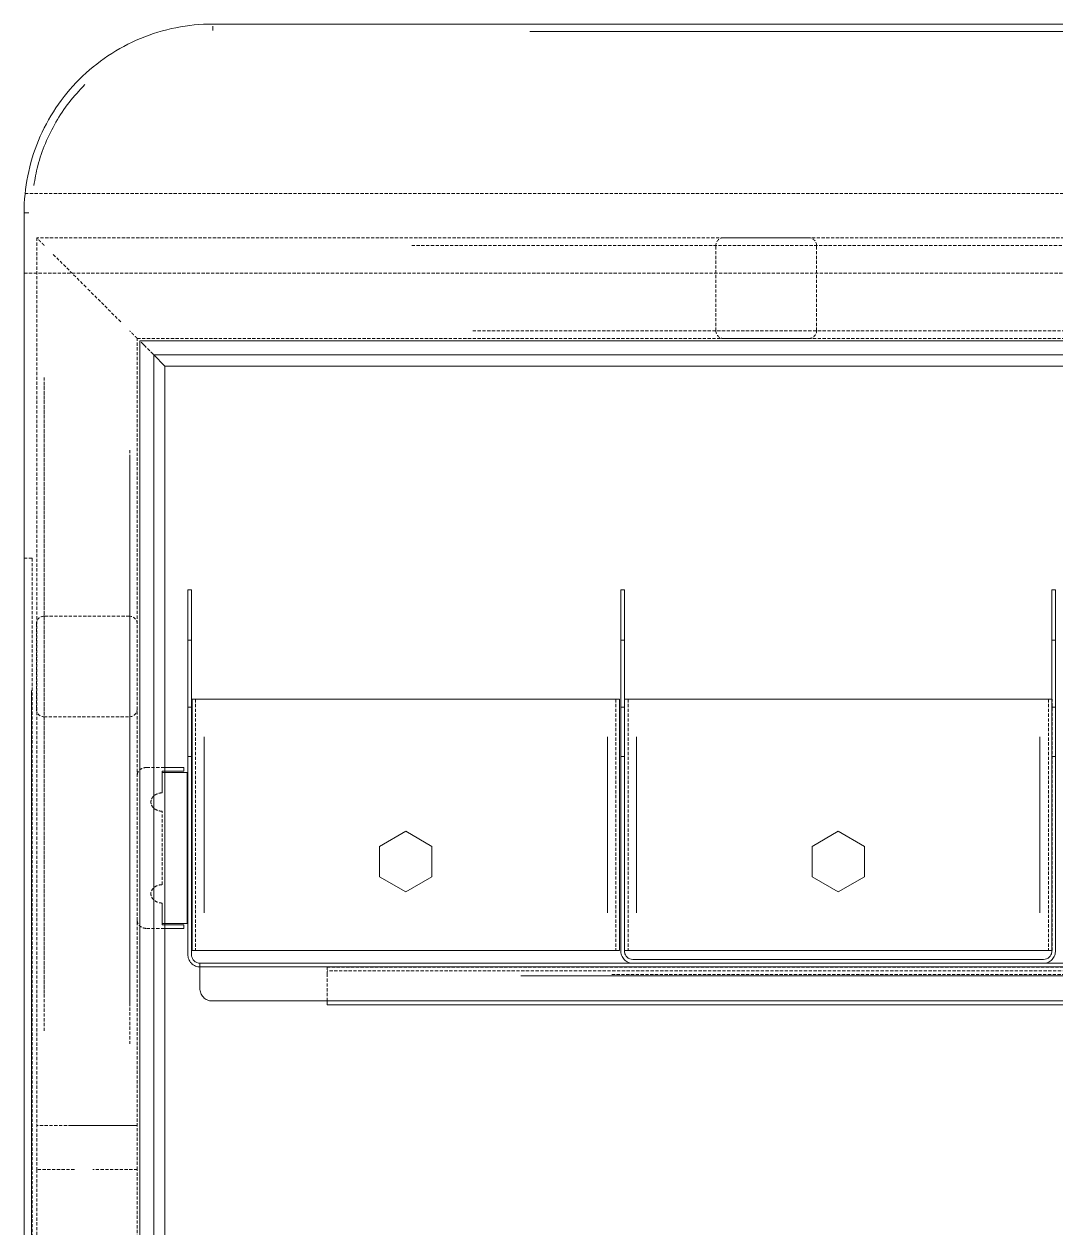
# Model space of a CAD drawing. Header units: millimetres. Extents: x 1242 to 5715, y 197 to 5386.
# Drawn here: x 2871.5 to 3281.7, y 3375.3 to 3854 of the extents above; entities that cross this region are included whole.
import ezdxf

# ---------------------------------------------------------------- set-up
doc = ezdxf.new("R2010")
doc.units = ezdxf.units.MM
doc.linetypes.add('HIDDEN', pattern=[1.905, 1.27, -0.635])

msp = doc.modelspace()

# ---------------------------------------------------------------- linework, layer by layer
at = {"color": 7, "linetype": 'Continuous', "lineweight": 15}
for p, q in [((2946.48, 3854.03), (3786.48, 3854.03)), ((2871.48, 2515.76), (2871.48, 3779.03)), ((2917.48, 3728.04), (3815.48, 3728.04)), ((2917.48, 2555.03), (2917.48, 3728.04)), ((3366.48, 3728.02), (2917.5, 3728.02)), ((2917.5, 3728.02), (2917.5, 2555.05)), ((3366.48, 3722.44), (2923.08, 3722.44)), ((2923.08, 3722.44), (2923.08, 2560.63)), ((2923.08, 3722.44), (2927.47, 3718.05)), ((2927.47, 3718.05), (3805.49, 3718.05)), ((2927.47, 2565.02), (2927.47, 3718.05)), ((2927.47, 3718.05), (3805.49, 3718.05)), ((2927.47, 3718.05), (2927.47, 3718.05)), ((2927.47, 3718.05), (2927.47, 2565.02)), ((2936.58, 3629.04), (2938.01, 3629.04)), ((2936.58, 3582.35), (2936.58, 3629.04)), ((2938.01, 3629.04), (2938.01, 3582.35)), ((3108.68, 3629.04), (3110.12, 3629.04)), ((3108.68, 3582.35), (3108.68, 3629.04)), ((3110.12, 3629.04), (3110.12, 3582.35)), ((3280.07, 3629.04), (3281.5, 3629.04)), ((3280.07, 3582.35), (3280.07, 3629.04)), ((3281.5, 3629.04), (3281.5, 3582.35)), ((2936.58, 3562.78), (2936.58, 3582.35)), ((2938.01, 3582.35), (2938.01, 3562.78)), ((2938.23, 3485.54), (2938.23, 3585.54)), ((2943.01, 3585.54), (3103.35, 3585.54)), ((3108.13, 3485.54), (3108.13, 3585.54)), ((3108.68, 3562.78), (3108.68, 3582.35)), ((3110.12, 3582.35), (3110.12, 3562.78)), ((3110.2, 3485.54), (3110.2, 3585.54)), ((3114.98, 3585.54), (3275.32, 3585.54)), ((3280.07, 3562.78), (3280.07, 3582.35)), ((3281.5, 3582.35), (3281.5, 3562.78)), ((2936.58, 3484.04), (2936.58, 3562.78)), ((2938.01, 3562.78), (2938.01, 3484.04)), ((3108.68, 3562.78), (3108.68, 3485.54)), ((3110.12, 3485.54), (3110.12, 3562.78)), ((3280.07, 3485.54), (3280.07, 3562.78)), ((3281.5, 3562.78), (3281.5, 3485.54)), ((2927.47, 3558.38), (2934.93, 3558.38)), ((2934.93, 3556.94), (2934.93, 3558.38)), ((2934.93, 3556.94), (2927.47, 3556.94)), ((2936.36, 3556.38), (2927.47, 3556.38)), ((2936.36, 3496.38), (2936.36, 3556.38)), ((3012.74, 3526.96), (3023.18, 3532.99)), ((3023.18, 3532.99), (3033.63, 3526.96)), ((3195.15, 3532.99), (3184.71, 3526.96)), ((3205.6, 3526.96), (3195.15, 3532.99)), ((3012.74, 3514.9), (3012.74, 3526.96)), ((3033.63, 3526.96), (3033.63, 3514.9)), ((3184.71, 3526.96), (3184.71, 3514.9)), ((3205.6, 3514.9), (3205.6, 3526.96)), ((3023.18, 3508.87), (3012.74, 3514.9)), ((3033.63, 3514.9), (3023.18, 3508.87)), ((3184.71, 3514.9), (3195.15, 3508.87)), ((3195.15, 3508.87), (3205.6, 3514.9)), ((2927.47, 3496.38), (2936.36, 3496.38)), ((2934.93, 3495.81), (2927.47, 3495.81)), ((2934.93, 3495.81), (2934.93, 3494.38)), ((2927.47, 3494.38), (2934.93, 3494.38)), ((3103.35, 3485.54), (2943.01, 3485.54)), ((3275.32, 3485.54), (3114.98, 3485.54)), ((3276.73, 3482.04), (3113.46, 3482.04)), ((2941.35, 3475.54), (2941.35, 3480.54)), ((2941.35, 3480.54), (3791.61, 3480.54)), ((3791.61, 3480.54), (2941.35, 3480.54)), ((3113.46, 3480.54), (3276.73, 3480.54)), ((2941.35, 3470.54), (2941.35, 3475.54)), ((2946.2, 3465.54), (3786.77, 3465.54)), ((2991.9, 3464.02), (2991.9, 3465.54)), ((2991.9, 3464.02), (3746.63, 3464.02))]:
    msp.add_line(p, q, dxfattribs=at)
at = {"color": 8, "linetype": 'Continuous', "lineweight": 15}
for p, q in [((2946.48, 3851.48), (2946.48, 3853.15)), ((3660.48, 3851.03), (3072.48, 3851.03)), ((2871.57, 3779.03), (2873.33, 3779.03)), ((2917.97, 3727.55), (2919.69, 3725.83)), ((2874.48, 3588.98), (2874.48, 2702.08)), ((2936.79, 3582.35), (2937.8, 3582.35)), ((3108.9, 3582.35), (3109.9, 3582.35)), ((3280.29, 3582.35), (3281.29, 3582.35)), ((2943.01, 3500.54), (2943.01, 3570.54)), ((3103.35, 3500.54), (3103.35, 3570.54)), ((3114.98, 3500.54), (3114.98, 3570.54)), ((3275.32, 3500.54), (3275.32, 3570.54)), ((2937.8, 3562.78), (2936.79, 3562.78)), ((3109.9, 3562.78), (3108.9, 3562.78)), ((3281.29, 3562.78), (3280.29, 3562.78)), ((3664.07, 3475.54), (3068.89, 3475.54))]:
    msp.add_line(p, q, dxfattribs=at)
at = {"color": 7, "linetype": 'HIDDEN', "lineweight": 0}
for p, q in [((2871.87, 3786.65), (3861.09, 3786.65)), ((3856.48, 3769.04), (2876.48, 3769.04)), ((2876.48, 3769.04), (2876.48, 3398.46)), ((3183.49, 3769.03), (3149.49, 3769.03)), ((3025.58, 3766.04), (3707.38, 3766.04)), ((3146.49, 3732.03), (3146.49, 3766.03)), ((3186.49, 3732.03), (3186.49, 3766.03)), ((2883.09, 3762.43), (2891.38, 3754.14)), ((2883.09, 3762.43), (2891.38, 3754.14)), ((2883.09, 3762.43), (2896.48, 3749.04)), ((3861.48, 3754.98), (2871.48, 3754.98)), ((2909.88, 3735.64), (2896.48, 3749.04)), ((2909.88, 3735.64), (2901.58, 3743.94)), ((2909.88, 3735.64), (2901.58, 3743.94)), ((3683.58, 3732.04), (3049.38, 3732.04)), ((2916.48, 3729.04), (3816.48, 3729.04)), ((2921.42, 3724.1), (2919.69, 3725.83)), ((3149.49, 3729.03), (3183.49, 3729.03)), ((2927.47, 3718.05), (2927.47, 3718.05)), ((2879.48, 3468.51), (2879.48, 3713.53)), ((2879.48, 3453.6), (2879.48, 3710.9)), ((2913.48, 3684.63), (2913.48, 3463.41)), ((2913.48, 3682), (2913.48, 3448.5)), ((2871.48, 3641.57), (2874.69, 3641.57)), ((2874.69, 3641.57), (2874.69, 2733.8)), ((2876.38, 3615.54), (2876.38, 3581.54)), ((2913.38, 3618.54), (2879.38, 3618.54)), ((2936.79, 3609.04), (2937.8, 3609.04)), ((3108.9, 3609.04), (3109.9, 3609.04)), ((3280.29, 3609.04), (3281.29, 3609.04)), ((2939.67, 3585.54), (2939.67, 3485.54)), ((3106.7, 3585.54), (3106.7, 3485.54)), ((3111.63, 3585.54), (3111.63, 3485.54)), ((3278.66, 3585.54), (3278.66, 3485.54)), ((3280.1, 3485.54), (3280.1, 3585.54)), ((2879.38, 3578.54), (2913.38, 3578.54)), ((2943.01, 3570.54), (2943.01, 3500.54)), ((3103.35, 3500.54), (3103.35, 3570.54)), ((3114.98, 3570.54), (3114.98, 3500.54)), ((3275.32, 3500.54), (3275.32, 3570.54)), ((2920.21, 3558.38), (2927.47, 3558.38)), ((2927.47, 3556.94), (2926.42, 3556.94)), ((2926.42, 3556.94), (2926.42, 3548.29)), ((2926.42, 3556.38), (2926.42, 3548.29)), ((2927.47, 3556.38), (2926.42, 3556.38)), ((2926.42, 3511.77), (2926.42, 3540.99)), ((2926.42, 3495.81), (2926.42, 3504.47)), ((2926.42, 3496.38), (2926.42, 3504.47)), ((2926.42, 3496.38), (2927.47, 3496.38)), ((2927.47, 3495.81), (2926.42, 3495.81)), ((2920.21, 3494.38), (2927.47, 3494.38)), ((3791.61, 3479.04), (2941.35, 3479.04)), ((2941.35, 3479.04), (3791.61, 3479.04)), ((2991.9, 3476.02), (2991.9, 3479.02)), ((2991.9, 3479.02), (3746.63, 3479.02)), ((3746.63, 3477.52), (2991.9, 3477.52)), ((2991.9, 3465.54), (2991.9, 3476.02)), ((3105.11, 3476.02), (3633.42, 3476.02)), ((3664.07, 3475.54), (3068.89, 3475.54)), ((2876.48, 3398.46), (2876.48, 2514.03))]:
    msp.add_line(p, q, dxfattribs=at)
at = {"color": 7, "linetype": 'HIDDEN', "lineweight": 0, "flags": 128}
for points in [[(2876.48, 3769.04), (2876.48, 3769.04)], [(2876.48, 3769.04), (2876.48, 3769.04)], [(2876.48, 3769.04), (2876.48, 3769.04)], [(2916.48, 3729.04), (2916.48, 3729.04)], [(2916.48, 3729.04), (2916.48, 3729.04)], [(2916.48, 3729.04), (2916.48, 3729.04)], [(2916.48, 3416), (2916.48, 3416)]]:
    msp.add_lwpolyline(points, dxfattribs=at)
at = {"color": 7, "linetype": 'HIDDEN', "lineweight": 0}
for centre, start, end in [((3149.49, 3766.03), 90, 180), ((3183.49, 3766.03), 0, 90), ((3149.49, 3732.03), 180, 270), ((3183.49, 3732.03), 270, 360), ((2879.38, 3615.54), 90, 180), ((2913.38, 3615.54), 0, 90), ((2879.38, 3581.54), 180, 270), ((2913.38, 3581.54), 270, 0)]:
    msp.add_arc(centre, 3, start, end, dxfattribs=at)
at = {"color": 7, "linetype": 'Continuous', "lineweight": 15}
for points, knots in [([(2946.48, 3854.03), (2936.67, 3854.04), (2926.85, 3852.09), (2908.71, 3844.57), (2892.06, 3833.45), (2880.95, 3816.8), (2873.43, 3798.67), (2871.48, 3788.85), (2871.48, 3779.03)], [0, 0, 0, 0, 0.25, 0.25, 0.5, 0.75, 0.75, 1, 1, 1, 1]), ([(2921.88, 3723.64), (2921.91, 3723.61), (2921.98, 3723.54), (2922.07, 3723.45), (2922.17, 3723.34), (2922.32, 3723.2), (2922.48, 3723.04), (2922.67, 3722.85), (2922.83, 3722.69), (2922.94, 3722.58), (2923.01, 3722.51), (2923.05, 3722.47), (2923.08, 3722.44), (2923.08, 3722.44), (2923.08, 3722.44)], [0, 0, 0, 0, 0.055363, 0.121838, 0.174858, 0.250118, 0.387977, 0.500093, 0.634121, 0.749909, 0.81618, 0.879776, 0.940939, 1, 1, 1, 1]), ([(2938.23, 3585.54), (2938.23, 3585.54), (2938.34, 3585.54), (2938.69, 3585.54), (2938.83, 3585.54), (2939.19, 3585.54), (2939.4, 3585.54), (2939.87, 3585.54), (2940.12, 3585.54), (2940.67, 3585.54), (2940.96, 3585.54), (2941.84, 3585.54), (2942.45, 3585.54), (2943.01, 3585.54)], [0, 0, 0, 0, 0.25, 0.25, 0.375, 0.375, 0.5, 0.5, 0.625, 0.625, 0.75, 0.75, 1, 1, 1, 1]), ([(3103.35, 3585.54), (3103.92, 3585.54), (3104.52, 3585.54), (3105.41, 3585.54), (3105.7, 3585.54), (3106.24, 3585.54), (3106.5, 3585.54), (3106.97, 3585.54), (3107.17, 3585.54), (3107.53, 3585.54), (3107.68, 3585.54), (3108.03, 3585.54), (3108.13, 3585.54), (3108.13, 3585.54)], [0, 0, 0, 0, 0.25, 0.25, 0.375, 0.375, 0.5, 0.5, 0.625, 0.625, 0.75, 0.75, 1, 1, 1, 1]), ([(3110.2, 3585.54), (3110.2, 3585.54), (3110.3, 3585.54), (3110.65, 3585.54), (3110.8, 3585.54), (3111.16, 3585.54), (3111.37, 3585.54), (3111.83, 3585.54), (3112.09, 3585.54), (3112.64, 3585.54), (3112.92, 3585.54), (3113.81, 3585.54), (3114.41, 3585.54), (3114.98, 3585.54)], [0, 0, 0, 0, 0.25, 0.25, 0.375, 0.375, 0.5, 0.5, 0.625, 0.625, 0.75, 0.75, 1, 1, 1, 1]), ([(3275.32, 3585.54), (3275.88, 3585.54), (3276.49, 3585.54), (3277.37, 3585.54), (3277.66, 3585.54), (3278.21, 3585.54), (3278.47, 3585.54), (3278.93, 3585.54), (3279.14, 3585.54), (3279.5, 3585.54), (3279.65, 3585.54), (3279.99, 3585.54), (3280.1, 3585.54), (3280.1, 3585.54)], [0, 0, 0, 0, 0.25, 0.25, 0.375, 0.375, 0.5, 0.5, 0.625, 0.625, 0.75, 0.75, 1, 1, 1, 1]), ([(2943.01, 3485.54), (2942.45, 3485.54), (2941.84, 3485.54), (2940.96, 3485.54), (2940.67, 3485.54), (2940.12, 3485.54), (2939.87, 3485.54), (2939.4, 3485.54), (2939.19, 3485.54), (2938.83, 3485.54), (2938.69, 3485.54), (2938.34, 3485.54), (2938.23, 3485.54), (2938.23, 3485.54)], [0, 0, 0, 0, 0.25, 0.25, 0.375, 0.375, 0.5, 0.5, 0.625, 0.625, 0.75, 0.75, 1, 1, 1, 1]), ([(3108.13, 3485.54), (3108.13, 3485.54), (3108.03, 3485.54), (3107.68, 3485.54), (3107.53, 3485.54), (3107.17, 3485.54), (3106.97, 3485.54), (3106.5, 3485.54), (3106.24, 3485.54), (3105.7, 3485.54), (3105.41, 3485.54), (3104.52, 3485.54), (3103.92, 3485.54), (3103.35, 3485.54)], [0, 0, 0, 0, 0.25, 0.25, 0.375, 0.375, 0.5, 0.5, 0.625, 0.625, 0.75, 0.75, 1, 1, 1, 1]), ([(3108.68, 3485.54), (3108.68, 3484.95), (3108.79, 3484.31), (3109.13, 3483.39), (3109.28, 3483.09), (3109.64, 3482.51), (3109.85, 3482.24), (3110.32, 3481.76), (3110.57, 3481.54), (3111.12, 3481.16), (3111.41, 3481.01), (3112.29, 3480.64), (3112.9, 3480.54), (3113.46, 3480.54)], [0, 0, 0, 0, 0.25, 0.25, 0.375, 0.375, 0.5, 0.5, 0.625, 0.625, 0.75, 0.75, 1, 1, 1, 1]), ([(3113.46, 3482.04), (3113.07, 3482.04), (3112.64, 3482.11), (3111.82, 3482.45), (3111.42, 3482.72), (3110.77, 3483.4), (3110.51, 3483.82), (3110.19, 3484.68), (3110.12, 3485.12), (3110.12, 3485.54)], [0, 0, 0, 0, 0.25, 0.25, 0.5, 0.5, 0.75, 0.75, 1, 1, 1, 1]), ([(3114.98, 3485.54), (3114.41, 3485.54), (3113.81, 3485.54), (3112.92, 3485.54), (3112.64, 3485.54), (3112.09, 3485.54), (3111.83, 3485.54), (3111.37, 3485.54), (3111.16, 3485.54), (3110.8, 3485.54), (3110.65, 3485.54), (3110.3, 3485.54), (3110.2, 3485.54), (3110.2, 3485.54)], [0, 0, 0, 0, 0.25, 0.25, 0.375, 0.375, 0.5, 0.5, 0.625, 0.625, 0.75, 0.75, 1, 1, 1, 1]), ([(3280.1, 3485.54), (3280.1, 3485.54), (3279.99, 3485.54), (3279.65, 3485.54), (3279.5, 3485.54), (3279.14, 3485.54), (3278.93, 3485.54), (3278.47, 3485.54), (3278.21, 3485.54), (3277.66, 3485.54), (3277.37, 3485.54), (3276.49, 3485.54), (3275.88, 3485.54), (3275.32, 3485.54)], [0, 0, 0, 0, 0.25, 0.25, 0.375, 0.375, 0.5, 0.5, 0.625, 0.625, 0.75, 0.75, 1, 1, 1, 1]), ([(3276.73, 3482.04), (3277.12, 3482.04), (3277.55, 3482.11), (3278.37, 3482.45), (3278.77, 3482.72), (3279.42, 3483.4), (3279.67, 3483.82), (3280, 3484.68), (3280.07, 3485.12), (3280.07, 3485.54)], [0, 0, 0, 0, 0.25, 0.25, 0.5, 0.5, 0.75, 0.75, 1, 1, 1, 1]), ([(3276.73, 3480.54), (3277.29, 3480.54), (3277.9, 3480.64), (3278.78, 3481.01), (3279.07, 3481.16), (3279.61, 3481.54), (3279.87, 3481.76), (3280.34, 3482.24), (3280.55, 3482.51), (3280.9, 3483.09), (3281.05, 3483.39), (3281.4, 3484.31), (3281.5, 3484.95), (3281.5, 3485.54)], [0, 0, 0, 0, 0.25, 0.25, 0.375, 0.375, 0.5, 0.5, 0.625, 0.625, 0.75, 0.75, 1, 1, 1, 1]), ([(2941.35, 3479.04), (2940.79, 3479.04), (2940.18, 3479.14), (2939.3, 3479.51), (2939.01, 3479.66), (2938.47, 3480.04), (2938.21, 3480.26), (2937.74, 3480.74), (2937.53, 3481.01), (2937.18, 3481.59), (2937.03, 3481.89), (2936.68, 3482.81), (2936.58, 3483.45), (2936.58, 3484.04)], [0, 0, 0, 0, 0.25, 0.25, 0.375, 0.375, 0.5, 0.5, 0.625, 0.625, 0.75, 0.75, 1, 1, 1, 1]), ([(2941.35, 3480.54), (2940.96, 3480.54), (2940.54, 3480.61), (2939.71, 3480.95), (2939.32, 3481.22), (2938.66, 3481.9), (2938.41, 3482.32), (2938.08, 3483.18), (2938.01, 3483.62), (2938.01, 3484.04)], [0, 0, 0, 0, 0.25, 0.25, 0.5, 0.5, 0.75, 0.75, 1, 1, 1, 1]), ([(2941.35, 3470.54), (2941.35, 3469.89), (2941.48, 3469.25), (2941.95, 3468.05), (2942.3, 3467.5), (2943.19, 3466.56), (2943.73, 3466.18), (2944.91, 3465.67), (2945.55, 3465.54), (2946.2, 3465.54)], [0, 0, 0, 0, 0.25, 0.25, 0.5, 0.5, 0.75, 0.75, 1, 1, 1, 1])]:
    msp.add_open_spline(points, degree=3, knots=knots, dxfattribs=at)
at = {"color": 8, "linetype": 'Continuous', "lineweight": 15}
msp.add_open_spline([(2875.37, 3789.79), (2875.82, 3792.43), (2876.81, 3798.17), (2879.79, 3806.67), (2883.96, 3815.12), (2889.16, 3823.03), (2893.43, 3827.64), (2895.57, 3829.95)], degree=3, knots=[0, 0, 0, 0, 0.175843, 0.381853, 0.587896, 0.794001, 1, 1, 1, 1], dxfattribs=at)
at = {"color": 7, "linetype": 'HIDDEN', "lineweight": 0}
for points, knots in [([(2879.48, 3766.04), (2879.43, 3766.09), (2879.33, 3766.19), (2879.16, 3766.36), (2878.96, 3766.56), (2878.73, 3766.79), (2878.38, 3767.14), (2877.98, 3767.54), (2877.51, 3768.01), (2877.11, 3768.4), (2876.83, 3768.69), (2876.66, 3768.86), (2876.57, 3768.95), (2876.52, 3769), (2876.49, 3769.03), (2876.48, 3769.03), (2876.48, 3769.04)], [0, 0, 0, 0, 0.037055, 0.078706, 0.125053, 0.187198, 0.250099, 0.387029, 0.500046, 0.634064, 0.749831, 0.814019, 0.874888, 0.917375, 0.959044, 1, 1, 1, 1]), ([(2916.48, 3729.04), (2916.48, 3729.04), (2916.48, 3729.04), (2916.47, 3729.05), (2916.45, 3729.07), (2916.43, 3729.09), (2916.39, 3729.13), (2916.31, 3729.21), (2916.14, 3729.38), (2915.85, 3729.67), (2915.44, 3730.08), (2914.97, 3730.55), (2914.57, 3730.95), (2914.24, 3731.28), (2913.99, 3731.53), (2913.74, 3731.78), (2913.57, 3731.95), (2913.48, 3732.04)], [0, 0, 0, 0, 0.024499, 0.04924, 0.074247, 0.099543, 0.125149, 0.186007, 0.250202, 0.365957, 0.499979, 0.624941, 0.749917, 0.812815, 0.874961, 0.937589, 1, 1, 1, 1]), ([(2916.48, 3398.46), (2916.48, 3403.26), (2916.48, 3412.49), (2916.48, 3425.77), (2916.48, 3437.94), (2916.48, 3448.99), (2916.48, 3458.92), (2916.48, 3467.74), (2916.48, 3475.67), (2916.48, 3483), (2916.48, 3490.13), (2916.48, 3497.23), (2916.48, 3504.39), (2916.48, 3516.49), (2916.48, 3533.55), (2916.48, 3555.54), (2916.48, 3575.84), (2916.48, 3594.4), (2916.48, 3611.17), (2916.48, 3627.58), (2916.48, 3643.32), (2916.48, 3655.3), (2916.48, 3664.13), (2916.48, 3670.47), (2916.48, 3677.79), (2916.48, 3686.14), (2916.48, 3695.5), (2916.48, 3705.66), (2916.48, 3716.57), (2916.48, 3724.4), (2916.48, 3728.66), (2916.48, 3729.04)], [0, 0, 0, 0, 0.043554, 0.083732, 0.120534, 0.153961, 0.184013, 0.210689, 0.23399, 0.255969, 0.277223, 0.298687, 0.320362, 0.342248, 0.408513, 0.47516, 0.541808, 0.592703, 0.643603, 0.693987, 0.74168, 0.786443, 0.802724, 0.821797, 0.843954, 0.869197, 0.897525, 0.928939, 0.961384, 0.996573, 1, 1, 1, 1]), ([(2920.21, 3558.38), (2919.77, 3558.38), (2919.29, 3558.32), (2918.38, 3558.02), (2917.94, 3557.79), (2917.21, 3557.21), (2916.92, 3556.85), (2916.56, 3556.11), (2916.48, 3555.73), (2916.48, 3555.38)], [0, 0, 0, 0, 0.25, 0.25, 0.5, 0.5, 0.75, 0.75, 1, 1, 1, 1]), ([(2926.42, 3540.99), (2925.89, 3540.99), (2925.31, 3541.07), (2924.19, 3541.42), (2923.66, 3541.7), (2922.77, 3542.41), (2922.43, 3542.85), (2921.98, 3543.74), (2921.89, 3544.21), (2921.89, 3545.07), (2921.98, 3545.53), (2922.43, 3546.43), (2922.77, 3546.86), (2923.66, 3547.57), (2924.19, 3547.85), (2925.31, 3548.21), (2925.89, 3548.29), (2926.42, 3548.29)], [0, 0, 0, 0, 0.125, 0.125, 0.25, 0.25, 0.375, 0.375, 0.5, 0.5, 0.625, 0.625, 0.75, 0.75, 0.875, 0.875, 1, 1, 1, 1]), ([(2926.42, 3548.29), (2925.89, 3548.29), (2925.31, 3548.21), (2924.19, 3547.85), (2923.66, 3547.57), (2922.77, 3546.86), (2922.43, 3546.43), (2921.98, 3545.53), (2921.89, 3545.07), (2921.89, 3544.21), (2921.98, 3543.74), (2922.43, 3542.85), (2922.77, 3542.41), (2923.66, 3541.7), (2924.19, 3541.42), (2925.31, 3541.07), (2925.89, 3540.99), (2926.42, 3540.99)], [0, 0, 0, 0, 0.125, 0.125, 0.25, 0.25, 0.375, 0.375, 0.5, 0.5, 0.625, 0.625, 0.75, 0.75, 0.875, 0.875, 1, 1, 1, 1]), ([(2926.42, 3504.47), (2925.89, 3504.47), (2925.31, 3504.55), (2924.19, 3504.91), (2923.66, 3505.18), (2922.77, 3505.9), (2922.43, 3506.33), (2921.98, 3507.23), (2921.89, 3507.69), (2921.89, 3508.55), (2921.98, 3509.01), (2922.43, 3509.91), (2922.77, 3510.34), (2923.66, 3511.06), (2924.19, 3511.34), (2925.31, 3511.69), (2925.89, 3511.77), (2926.42, 3511.77)], [0, 0, 0, 0, 0.125, 0.125, 0.25, 0.25, 0.375, 0.375, 0.5, 0.5, 0.625, 0.625, 0.75, 0.75, 0.875, 0.875, 1, 1, 1, 1]), ([(2926.42, 3504.47), (2925.89, 3504.47), (2925.31, 3504.55), (2924.19, 3504.91), (2923.66, 3505.18), (2922.77, 3505.9), (2922.43, 3506.33), (2921.98, 3507.23), (2921.89, 3507.69), (2921.89, 3508.55), (2921.98, 3509.01), (2922.43, 3509.91), (2922.77, 3510.34), (2923.66, 3511.06), (2924.19, 3511.34), (2925.31, 3511.69), (2925.89, 3511.77), (2926.42, 3511.77)], [0, 0, 0, 0, 0.125, 0.125, 0.25, 0.25, 0.375, 0.375, 0.5, 0.5, 0.625, 0.625, 0.75, 0.75, 0.875, 0.875, 1, 1, 1, 1]), ([(2916.48, 3497.38), (2916.48, 3497.03), (2916.56, 3496.64), (2916.92, 3495.91), (2917.21, 3495.55), (2917.94, 3494.97), (2918.38, 3494.74), (2919.29, 3494.44), (2919.77, 3494.38), (2920.21, 3494.38)], [0, 0, 0, 0, 0.25, 0.25, 0.5, 0.5, 0.75, 0.75, 1, 1, 1, 1]), ([(2901.88, 3416), (2897.96, 3416), (2892.08, 3416), (2885.22, 3416), (2881.79, 3416), (2880.25, 3416), (2879.67, 3416), (2879.58, 3416), (2879.52, 3416), (2879.49, 3416), (2879.35, 3416), (2879.24, 3416), (2878.89, 3416), (2878.66, 3416), (2878.19, 3416), (2877.97, 3416), (2877.55, 3416), (2877.36, 3416), (2877.02, 3416), (2876.88, 3416), (2876.67, 3416), (2876.59, 3416), (2876.52, 3416), (2876.5, 3416), (2876.49, 3416), (2876.49, 3416), (2876.48, 3416), (2876.48, 3416), (2876.48, 3416), (2876.48, 3416), (2876.48, 3416), (2876.48, 3416), (2876.48, 3416), (2876.48, 3416), (2876.48, 3416), (2876.48, 3416), (2876.48, 3416)], [0, 0, 0, 0, 0.25, 0.375, 0.4375, 0.46875, 0.472656, 0.474609, 0.474609, 0.476563, 0.476563, 0.484375, 0.484375, 0.5, 0.5, 0.515625, 0.515625, 0.53125, 0.53125, 0.546875, 0.546875, 0.5625, 0.5625, 0.570313, 0.570313, 0.574219, 0.574219, 0.576172, 0.576172, 0.577148, 0.577148, 0.578125, 0.59375, 0.625, 0.75, 1, 1, 1, 1]), ([(2901.88, 3416), (2897.96, 3416), (2892.08, 3416), (2885.22, 3416), (2881.79, 3416), (2880.25, 3416), (2879.67, 3416), (2879.58, 3416), (2879.52, 3416), (2879.49, 3416), (2879.35, 3416), (2879.24, 3416), (2878.89, 3416), (2878.66, 3416), (2878.19, 3416), (2877.97, 3416), (2877.55, 3416), (2877.36, 3416), (2877.02, 3416), (2876.88, 3416), (2876.67, 3416), (2876.59, 3416), (2876.52, 3416), (2876.5, 3416), (2876.49, 3416), (2876.49, 3416), (2876.48, 3416), (2876.48, 3416), (2876.48, 3416), (2876.48, 3416), (2876.48, 3416), (2876.48, 3416), (2876.48, 3416), (2876.48, 3416), (2876.48, 3416), (2876.48, 3416), (2876.48, 3416)], [0, 0, 0, 0, 0.25, 0.375, 0.4375, 0.46875, 0.472656, 0.474609, 0.474609, 0.476562, 0.476562, 0.484375, 0.484375, 0.5, 0.5, 0.515625, 0.515625, 0.53125, 0.53125, 0.546875, 0.546875, 0.5625, 0.5625, 0.570312, 0.570312, 0.574219, 0.574219, 0.576172, 0.576172, 0.577148, 0.577148, 0.578125, 0.59375, 0.625, 0.75, 1, 1, 1, 1]), ([(2890, 3416), (2893.97, 3416), (2899.91, 3416), (2906.84, 3416), (2910.31, 3416), (2912.04, 3416), (2912.91, 3416), (2913.28, 3416), (2913.44, 3416), (2913.47, 3416), (2913.53, 3416), (2913.61, 3416), (2913.7, 3416), (2913.98, 3416), (2914.22, 3416), (2914.69, 3416), (2914.92, 3416), (2915.35, 3416), (2915.55, 3416), (2915.9, 3416), (2916.05, 3416), (2916.27, 3416), (2916.36, 3416), (2916.44, 3416), (2916.46, 3416), (2916.47, 3416), (2916.48, 3416), (2916.48, 3416), (2916.48, 3416), (2916.48, 3416), (2916.48, 3416), (2916.48, 3416), (2916.48, 3416), (2916.48, 3416)], [0, 0, 0, 0, 0.25, 0.375, 0.4375, 0.46875, 0.484375, 0.492187, 0.492187, 0.494141, 0.494141, 0.496094, 0.5, 0.5, 0.515625, 0.515625, 0.53125, 0.53125, 0.546875, 0.546875, 0.5625, 0.5625, 0.578125, 0.578125, 0.585937, 0.585937, 0.589844, 0.589844, 0.59375, 0.59375, 0.625, 0.75, 1, 1, 1, 1]), ([(2891.09, 3416), (2894.96, 3416), (2900.77, 3416), (2907.55, 3416), (2910.93, 3416), (2912.51, 3416), (2913.17, 3416), (2913.35, 3416), (2913.44, 3416), (2913.47, 3416), (2913.53, 3416), (2913.56, 3416), (2913.8, 3416), (2914.03, 3416), (2914.49, 3416), (2914.72, 3416), (2915.16, 3416), (2915.37, 3416), (2915.74, 3416), (2915.9, 3416), (2916.17, 3416), (2916.27, 3416), (2916.41, 3416), (2916.46, 3416), (2916.48, 3416), (2916.48, 3416), (2916.48, 3416), (2916.48, 3416), (2916.48, 3416), (2916.48, 3416), (2916.48, 3416), (2916.48, 3416), (2916.48, 3416), (2916.48, 3416), (2916.48, 3416)], [0, 0, 0, 0, 0.25, 0.375, 0.4375, 0.46875, 0.476563, 0.480469, 0.480469, 0.482422, 0.482422, 0.484375, 0.484375, 0.5, 0.5, 0.515625, 0.515625, 0.53125, 0.53125, 0.546875, 0.546875, 0.5625, 0.5625, 0.578125, 0.578125, 0.582031, 0.582031, 0.583984, 0.583984, 0.585938, 0.59375, 0.625, 0.75, 1, 1, 1, 1]), ([(2916.37, 3416), (2916.36, 3416), (2916.32, 3416), (2916.05, 3416), (2915.67, 3416), (2915.18, 3416), (2914.8, 3416), (2914.62, 3416)], [0, 0, 0, 0, 0.146831, 0.357041, 0.572438, 0.78834, 1, 1, 1, 1]), ([(2891.49, 3398.46), (2888.06, 3398.46), (2884.19, 3398.46), (2880.22, 3398.46), (2879.66, 3398.46), (2879.53, 3398.46), (2879.47, 3398.46), (2879.45, 3398.46), (2879.38, 3398.46), (2879.33, 3398.46), (2879.08, 3398.46), (2878.88, 3398.46), (2878.26, 3398.46), (2877.86, 3398.46), (2877.17, 3398.46), (2876.9, 3398.46), (2876.64, 3398.46), (2876.58, 3398.46), (2876.52, 3398.46), (2876.5, 3398.46), (2876.49, 3398.46), (2876.49, 3398.46), (2876.48, 3398.46), (2876.48, 3398.46), (2876.48, 3398.46), (2876.48, 3398.46), (2876.48, 3398.46), (2876.48, 3398.46), (2876.48, 3398.46), (2876.48, 3398.46)], [0, 0, 0, 0, 0.25, 0.28125, 0.289062, 0.291016, 0.291016, 0.292969, 0.292969, 0.296875, 0.296875, 0.3125, 0.3125, 0.34375, 0.34375, 0.375, 0.375, 0.390625, 0.390625, 0.398437, 0.398437, 0.402344, 0.404297, 0.404297, 0.40625, 0.40625, 0.4375, 0.5, 1, 1, 1, 1]), ([(2916.48, 3398.46), (2916.48, 3398.46), (2916.48, 3398.46), (2916.48, 3398.46), (2916.48, 3398.46), (2916.48, 3398.46), (2916.48, 3398.46), (2916.48, 3398.46), (2916.48, 3398.46), (2916.48, 3398.46), (2916.48, 3398.46), (2916.48, 3398.46), (2916.48, 3398.46), (2916.47, 3398.46), (2916.43, 3398.46), (2916.31, 3398.46), (2916.23, 3398.46), (2916, 3398.46), (2915.86, 3398.46), (2915.53, 3398.46), (2915.35, 3398.46), (2914.95, 3398.46), (2914.74, 3398.46), (2914.31, 3398.46), (2914.09, 3398.46), (2913.77, 3398.46), (2913.65, 3398.46), (2913.53, 3398.46), (2913.51, 3398.46), (2913.5, 3398.46), (2913.45, 3398.46), (2913.37, 3398.46), (2913.05, 3398.46), (2911.86, 3398.46), (2907.06, 3398.46), (2902.49, 3398.46), (2898.84, 3398.46)], [0, 0, 0, 0, 0.5, 0.53125, 0.546875, 0.554688, 0.556641, 0.557617, 0.558105, 0.558105, 0.558594, 0.558594, 0.5625, 0.5625, 0.578125, 0.578125, 0.59375, 0.59375, 0.609375, 0.609375, 0.625, 0.625, 0.640625, 0.640625, 0.65625, 0.65625, 0.664063, 0.665039, 0.665039, 0.666016, 0.666016, 0.667969, 0.671875, 0.6875, 0.75, 1, 1, 1, 1]), ([(2916.48, 2554.03), (2916.48, 2554.8), (2916.48, 2562.42), (2916.48, 2576.52), (2916.48, 2595.95), (2916.48, 2614.24), (2916.48, 2631.1), (2916.48, 2646.56), (2916.48, 2660.66), (2916.48, 2673.76), (2916.48, 2685.83), (2916.48, 2697.76), (2916.48, 2709.66), (2916.48, 2721.89), (2916.48, 2733.95), (2916.48, 2746.11), (2916.48, 2758.35), (2916.48, 2770.67), (2916.48, 2792.02), (2916.48, 2822.48), (2916.48, 2862), (2916.48, 2901.62), (2916.48, 2937.65), (2916.48, 2970.07), (2916.48, 2998.88), (2916.48, 3027.62), (2916.48, 3055.91), (2916.48, 3083.36), (2916.48, 3109.66), (2916.48, 3129.13), (2916.48, 3142.37), (2916.48, 3150.01), (2916.48, 3158.34), (2916.48, 3167.43), (2916.48, 3177.3), (2916.48, 3188.63), (2916.48, 3201.54), (2916.48, 3216.12), (2916.48, 3231.76), (2916.48, 3248.6), (2916.48, 3266.64), (2916.48, 3285.9), (2916.48, 3306.26), (2916.48, 3327.74), (2916.48, 3350.33), (2916.48, 3374.03), (2916.48, 3390.19), (2916.48, 3398.46)], [0, 0, 0, 0, 0.002711, 0.027077, 0.050091, 0.071752, 0.092061, 0.10997, 0.126677, 0.142181, 0.156484, 0.169583, 0.184553, 0.198744, 0.213035, 0.227428, 0.241922, 0.256517, 0.271213, 0.31778, 0.364705, 0.411629, 0.458555, 0.492683, 0.52681, 0.560937, 0.594782, 0.627319, 0.658455, 0.68819, 0.696514, 0.70547, 0.715334, 0.726106, 0.737786, 0.750375, 0.766378, 0.783643, 0.80217, 0.821958, 0.843451, 0.866257, 0.890378, 0.915813, 0.942561, 0.970623, 1, 1, 1, 1])]:
    msp.add_open_spline(points, degree=3, knots=knots, dxfattribs=at)

doc.saveas('drawing.dxf')
